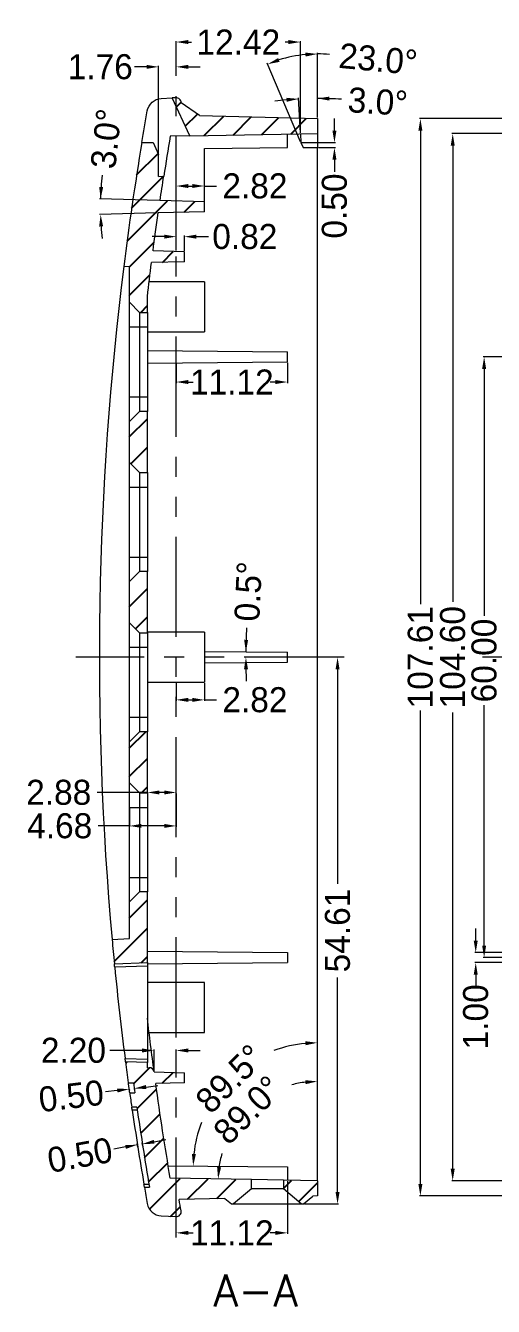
# Model space of a CAD drawing. Extents: x 149 to 398, y 243 to 376.
# Drawn here: x 149.3 to 196.1, y 245.1 to 373.1 of the extents above; entities that cross this region are included whole.
import ezdxf

# ---------------------------------------------------------------- set-up
doc = ezdxf.new("R2010")
doc.units = 0
doc.header["$MEASUREMENT"] = 0
doc.linetypes.add('PHANTOM', pattern=[2.5, 1.25, -0.25, 0.25, -0.25, 0.25, -0.25])
doc.layers.add('10', color=7, linetype='Continuous')
doc.layers.add('TOP', color=7, linetype='Continuous')
doc.styles.add('blockfont', font='simplex.shx', dxfattribs={"bigfont": 'bigfont'})
doc.dimstyles.new('2', dxfattribs={"dimtxt": 2.5, "dimasz": 1.2, "dimexe": 0.1, "dimexo": 0.1, "dimgap": 0.1, "dimtad": 0, "dimzin": 0, "dimdsep": 46, "dimtxsty": 'Standard', "dimcen": 0, "dimclrd": 4, "dimclre": 4, "dimclrt": 3, "dimadec": 1, "dimazin": 0, "dimtfac": 1, "dimtofl": 0, "dimtmove": 0, "dimatfit": 3, "dimfxl": 0, "dimtolj": 1, "dimtzin": 0, "dimlwd": 9, "dimlwe": 9, "dimarcsym": 0})

# ---------------------------------------------------------------- blocks, each defined once
blk = doc.blocks.new('HATCH1')
at = {"color": 200, "linetype": 'Continuous'}
for p, q in [((172.31, 364.95), (172.79, 365.42)), ((173.2, 363.01), (174.42, 364.23)), ((175.1, 362.07), (177.04, 364.02)), ((177.98, 362.12), (179.8, 363.95)), ((180.86, 362.17), (182.56, 363.87)), ((183.74, 362.22), (185.32, 363.8)), ((168.34, 358.15), (170.49, 360.29)), ((167.84, 354.82), (171.03, 358.01)), ((167.38, 351.54), (171.42, 355.57)), ((173.09, 354.42), (174.17, 355.5)), ((167.61, 348.94), (170.09, 351.42)), ((170.91, 349.41), (172, 350.5)), ((167.61, 346.11), (169.67, 348.17)), ((168.75, 344.42), (169.41, 345.09)), ((167.61, 331.98), (169.41, 333.78)), ((167.75, 329.29), (169.41, 330.95)), ((168.14, 315.54), (169.41, 316.82)), ((167.61, 315.02), (168.14, 315.54)), ((168.23, 312.81), (169.41, 313.99)), ((167.61, 300.88), (169.25, 302.52)), ((167.61, 298.06), (169.41, 299.85)), ((168.81, 296.42), (169.41, 297.03)), ((167.61, 283.92), (169.41, 285.72)), ((166.09, 279.57), (169.41, 282.89)), ((168.8, 279.45), (169.41, 280.06)), ((167.25, 269.42), (167.37, 269.54)), ((168.03, 267.37), (169.62, 268.97)), ((170.9, 267.41), (171.99, 268.5)), ((168.38, 264.9), (170.32, 266.84)), ((168.75, 262.44), (170.68, 264.37)), ((169.13, 260), (171.05, 261.92)), ((169.54, 257.57), (171.45, 259.48)), ((169.63, 254.84), (172.7, 257.91)), ((173.44, 255.82), (175.48, 257.86)), ((176.35, 255.9), (178.26, 257.81)), ((183.01, 256.9), (183.83, 257.71)), ((184.61, 255.66), (186.41, 257.47)), ((171.74, 254.12), (172.71, 255.09))]:
    blk.add_line(p, q, dxfattribs=at)
blk = doc.blocks.new('*D47')
at = {"color": 4, "linetype": 'Continuous', "lineweight": 9}
for p, q in [((200.53, 339.97), (195.03, 339.97)), ((195.13, 338.77), (195.13, 314.12)), ((195.13, 281.17), (195.13, 305.17)), ((200.53, 279.97), (195.03, 279.97))]:
    blk.add_line(p, q, dxfattribs=at)
for points in [[(194.93, 338.77), (195.33, 338.77), (195.13, 339.97)], [(194.93, 281.17), (195.33, 281.17), (195.13, 279.97)]]:
    blk.add_solid(points, dxfattribs=at)
at = {"layer": 'Defpoints', "color": 0, "linetype": 'Continuous', "lineweight": 9}
for p in [(200.63, 339.97), (195.13, 279.97), (200.63, 279.97)]:
    blk.add_point(p, dxfattribs=at)
at = {"color": 3, "linetype": 'Continuous', "lineweight": 9, "insert": (195.13, 309.64), "char_height": 2.5, "attachment_point": 5, "rotation": 90}
blk.add_mtext('\\A1;60.00', dxfattribs=at)
blk = doc.blocks.new('*D68')
at = {"color": 4, "linetype": 'Continuous', "lineweight": 9}
for p, q in [((194.29, 281.67), (194.29, 282.87)), ((200.53, 280.47), (194.19, 280.47)), ((200.53, 279.47), (194.19, 279.47)), ((194.29, 278.27), (194.29, 277.07))]:
    blk.add_line(p, q, dxfattribs=at)
for points in [[(194.09, 281.67), (194.49, 281.67), (194.29, 280.47)], [(194.09, 278.27), (194.49, 278.27), (194.29, 279.47)]]:
    blk.add_solid(points, dxfattribs=at)
at = {"layer": 'Defpoints', "color": 0, "linetype": 'Continuous', "lineweight": 9}
for p in [(200.63, 280.47), (194.29, 279.47), (200.63, 279.47)]:
    blk.add_point(p, dxfattribs=at)
at = {"color": 3, "linetype": 'Continuous', "lineweight": 9, "insert": (194.29, 274.05), "char_height": 2.5, "attachment_point": 5, "rotation": 90}
blk.add_mtext('\\A1;1.00', dxfattribs=at)
blk = doc.blocks.new('*D69')
at = {"color": 4, "linetype": 'Continuous', "lineweight": 9}
for p, q in [((200.47, 362.27), (191.89, 362.27)), ((191.99, 361.07), (191.99, 315.49)), ((191.99, 258.87), (191.99, 304.45)), ((200.47, 257.67), (191.89, 257.67))]:
    blk.add_line(p, q, dxfattribs=at)
for points in [[(191.79, 361.07), (192.19, 361.07), (191.99, 362.27)], [(191.79, 258.87), (192.19, 258.87), (191.99, 257.67)]]:
    blk.add_solid(points, dxfattribs=at)
at = {"layer": 'Defpoints', "color": 0, "linetype": 'Continuous', "lineweight": 9}
for p in [(191.99, 362.27), (200.57, 362.27), (200.57, 257.67)]:
    blk.add_point(p, dxfattribs=at)
at = {"color": 3, "linetype": 'Continuous', "lineweight": 9, "insert": (191.99, 309.97), "char_height": 2.5, "attachment_point": 5, "rotation": 90}
blk.add_mtext('\\A1;104.60', dxfattribs=at)
blk = doc.blocks.new('*D70')
at = {"color": 4, "linetype": 'Continuous', "lineweight": 9}
for p, q in [((198.97, 363.77), (188.66, 363.77)), ((188.76, 362.57), (188.76, 315.27)), ((188.76, 257.36), (188.76, 304.66)), ((198.97, 256.16), (188.66, 256.16))]:
    blk.add_line(p, q, dxfattribs=at)
for points in [[(188.56, 362.57), (188.96, 362.57), (188.76, 363.77)], [(188.56, 257.36), (188.96, 257.36), (188.76, 256.16)]]:
    blk.add_solid(points, dxfattribs=at)
at = {"layer": 'Defpoints', "color": 0, "linetype": 'Continuous', "lineweight": 9}
for p in [(188.76, 363.77), (199.07, 363.77), (199.07, 256.16)]:
    blk.add_point(p, dxfattribs=at)
at = {"color": 3, "linetype": 'Continuous', "lineweight": 9, "insert": (188.76, 309.97), "char_height": 2.5, "attachment_point": 5, "rotation": 90}
blk.add_mtext('\\A1;107.61', dxfattribs=at)
blk = doc.blocks.new('*D78')
at = {"color": 4, "linetype": 'Continuous', "lineweight": 9}
for p, q in [((164.35, 368.05), (164.35, 371.52)), ((165.55, 371.42), (165.88, 371.42)), ((175.57, 371.42), (175.24, 371.42)), ((176.77, 362.34), (176.77, 371.52))]:
    blk.add_line(p, q, dxfattribs=at)
for points in [[(165.55, 371.62), (165.55, 371.22), (164.35, 371.42)], [(175.57, 371.62), (175.57, 371.22), (176.77, 371.42)]]:
    blk.add_solid(points, dxfattribs=at)
at = {"layer": 'Defpoints', "color": 0, "linetype": 'Continuous', "lineweight": 9}
for p in [(176.77, 371.42), (164.35, 367.95), (176.77, 362.24)]:
    blk.add_point(p, dxfattribs=at)
at = {"color": 3, "linetype": 'Continuous', "lineweight": 9, "insert": (170.56, 371.42), "char_height": 2.5, "attachment_point": 5}
blk.add_mtext('\\A1;12.42', dxfattribs=at)
blk = doc.blocks.new('*D79')
at = {"color": 4, "linetype": 'Continuous', "lineweight": 9}
for p, q in [((161.39, 368.94), (160.19, 368.94)), ((162.59, 360.28), (162.59, 369.04)), ((164.35, 368.05), (164.35, 369.04)), ((165.55, 368.94), (166.75, 368.94))]:
    blk.add_line(p, q, dxfattribs=at)
for points in [[(161.39, 369.14), (161.39, 368.74), (162.59, 368.94)], [(165.55, 369.14), (165.55, 368.74), (164.35, 368.94)]]:
    blk.add_solid(points, dxfattribs=at)
at = {"layer": 'Defpoints', "color": 0, "linetype": 'Continuous', "lineweight": 9}
for p in [(162.59, 368.94), (164.35, 367.95), (162.59, 360.18)]:
    blk.add_point(p, dxfattribs=at)
at = {"color": 3, "linetype": 'Continuous', "lineweight": 9, "insert": (156.76, 368.94), "char_height": 2.5, "attachment_point": 5}
blk.add_mtext('\\A1;1.76', dxfattribs=at)
blk = doc.blocks.new('*D80')
at = {"color": 4, "linetype": 'Continuous', "lineweight": 9}
for p, q in [((164.35, 355.64), (164.35, 357.14)), ((165.55, 357.04), (165.97, 357.04)), ((167.17, 355.64), (167.17, 357.14)), ((167.17, 357.04), (168.37, 357.04))]:
    blk.add_line(p, q, dxfattribs=at)
for points in [[(165.55, 357.24), (165.55, 356.84), (164.35, 357.04)], [(165.97, 357.24), (165.97, 356.84), (167.17, 357.04)]]:
    blk.add_solid(points, dxfattribs=at)
at = {"layer": 'Defpoints', "color": 0, "linetype": 'Continuous', "lineweight": 9}
for p in [(167.17, 357.04), (164.35, 355.54), (167.17, 355.54)]:
    blk.add_point(p, dxfattribs=at)
at = {"color": 3, "linetype": 'Continuous', "lineweight": 9, "insert": (172.22, 357.04), "char_height": 2.5, "attachment_point": 5}
blk.add_mtext('\\A1;2.82', dxfattribs=at)
blk = doc.blocks.new('*D81')
at = {"color": 4, "linetype": 'Continuous', "lineweight": 9}
for p, q in [((163.15, 351.98), (161.95, 351.98)), ((164.35, 350.59), (164.35, 352.08)), ((165.17, 350.57), (165.17, 352.08)), ((166.37, 351.98), (167.57, 351.98))]:
    blk.add_line(p, q, dxfattribs=at)
for points in [[(163.15, 352.18), (163.15, 351.78), (164.35, 351.98)], [(166.37, 352.18), (166.37, 351.78), (165.17, 351.98)]]:
    blk.add_solid(points, dxfattribs=at)
at = {"layer": 'Defpoints', "color": 0, "linetype": 'Continuous', "lineweight": 9}
for p in [(165.17, 351.98), (164.35, 350.49), (165.17, 350.47)]:
    blk.add_point(p, dxfattribs=at)
at = {"color": 3, "linetype": 'Continuous', "lineweight": 9, "insert": (171.21, 351.98), "char_height": 2.5, "attachment_point": 5}
blk.add_mtext('\\A1;0.82', dxfattribs=at)
blk = doc.blocks.new('*D82')
at = {"color": 4, "linetype": 'Continuous', "lineweight": 9}
for start, end in [(177.262, 179.5), (177.2621, 178.381), (181.119, 182.2379)]:
    blk.add_arc((232.76, 309.97), 61.45, start, end, dxfattribs=at)
for points in [[(171.54, 311.7), (171.14, 311.71), (171.32, 310.51)], [(171.13, 308.77), (171.53, 308.77), (171.32, 309.97)]]:
    blk.add_solid(points, dxfattribs=at)
at = {"layer": 'Defpoints', "color": 0, "linetype": 'Continuous', "lineweight": 9}
for p in [(154.32, 309.97), (167.17, 310.54), (171.32, 310.15), (175.47, 310.47), (181.14, 309.97)]:
    blk.add_point(p, dxfattribs=at)
at = {"color": 3, "linetype": 'Continuous', "lineweight": 9, "insert": (171.56, 316.54), "char_height": 2.5, "attachment_point": 5, "rotation": 87.262}
blk.add_mtext('\\A1;0.5°', dxfattribs=at)
blk = doc.blocks.new('*D84')
at = {"color": 4, "linetype": 'Continuous', "lineweight": 9}
for p, q in [((164.35, 307.37), (164.35, 305.61)), ((167.17, 307.37), (167.17, 305.61)), ((165.55, 305.71), (165.97, 305.71)), ((167.17, 305.71), (168.37, 305.71))]:
    blk.add_line(p, q, dxfattribs=at)
for points in [[(165.55, 305.91), (165.55, 305.51), (164.35, 305.71)], [(165.97, 305.91), (165.97, 305.51), (167.17, 305.71)]]:
    blk.add_solid(points, dxfattribs=at)
at = {"layer": 'Defpoints', "color": 0, "linetype": 'Continuous', "lineweight": 9}
for p in [(164.35, 307.47), (167.17, 307.47), (167.17, 305.71)]:
    blk.add_point(p, dxfattribs=at)
at = {"color": 3, "linetype": 'Continuous', "lineweight": 9, "insert": (172.22, 305.71), "char_height": 2.5, "attachment_point": 5}
blk.add_mtext('\\A1;2.82', dxfattribs=at)
blk = doc.blocks.new('*D85')
at = {"color": 4, "linetype": 'Continuous', "lineweight": 9}
for p, q in [((161.47, 296.46), (156.46, 296.46)), ((161.47, 296.52), (161.47, 296.56)), ((163.15, 296.46), (162.67, 296.46)), ((164.35, 296.52), (164.35, 296.56))]:
    blk.add_line(p, q, dxfattribs=at)
for points in [[(162.67, 296.66), (162.67, 296.26), (161.47, 296.46)], [(163.15, 296.66), (163.15, 296.26), (164.35, 296.46)]]:
    blk.add_solid(points, dxfattribs=at)
at = {"layer": 'Defpoints', "color": 0, "linetype": 'Continuous', "lineweight": 9}
for p in [(161.47, 296.46), (161.47, 296.42), (164.35, 296.42)]:
    blk.add_point(p, dxfattribs=at)
at = {"color": 3, "linetype": 'Continuous', "lineweight": 9, "insert": (152.61, 296.46), "char_height": 2.5, "attachment_point": 5}
blk.add_mtext('\\A1;2.88', dxfattribs=at)
blk = doc.blocks.new('*D86')
at = {"color": 4, "linetype": 'Continuous', "lineweight": 9}
for p, q in [((164.35, 296.36), (164.35, 293.02)), ((159.67, 294.87), (159.67, 293.02)), ((159.67, 293.12), (156.56, 293.12)), ((163.15, 293.12), (160.87, 293.12))]:
    blk.add_line(p, q, dxfattribs=at)
for points in [[(160.87, 293.32), (160.87, 292.92), (159.67, 293.12)], [(163.15, 293.32), (163.15, 292.92), (164.35, 293.12)]]:
    blk.add_solid(points, dxfattribs=at)
at = {"layer": 'Defpoints', "color": 0, "linetype": 'Continuous', "lineweight": 9}
for p in [(164.35, 296.46), (159.67, 294.97), (159.67, 293.12)]:
    blk.add_point(p, dxfattribs=at)
at = {"color": 3, "linetype": 'Continuous', "lineweight": 9, "insert": (152.71, 293.12), "char_height": 2.5, "attachment_point": 5}
blk.add_mtext('\\A1;4.68', dxfattribs=at)
blk = doc.blocks.new('*D88')
at = {"color": 4, "linetype": 'Continuous', "lineweight": 9}
for p, q in [((158.46, 266.69), (157.27, 266.55)), ((159.66, 266.81), (159.67, 266.74)), ((160.15, 266.87), (160.16, 266.8)), ((161.34, 267.04), (162.53, 267.18))]:
    blk.add_line(p, q, dxfattribs=at)
for points in [[(158.44, 266.89), (158.49, 266.49), (159.65, 266.83)], [(161.32, 267.24), (161.37, 266.84), (160.15, 266.89)]]:
    blk.add_solid(points, dxfattribs=at)
at = {"layer": 'Defpoints', "color": 0, "linetype": 'Continuous', "lineweight": 9}
for p in [(159.64, 266.91), (159.65, 266.83), (160.14, 266.97)]:
    blk.add_point(p, dxfattribs=at)
at = {"color": 3, "linetype": 'Continuous', "lineweight": 9, "insert": (153.86, 266.13), "char_height": 2.5, "attachment_point": 5, "rotation": 6.9051}
blk.add_mtext('\\A1;0.50', dxfattribs=at)
blk = doc.blocks.new('*D89')
at = {"color": 4, "linetype": 'Continuous', "lineweight": 9}
for p, q in [((159.29, 261.05), (158.11, 260.84)), ((160.51, 261.04), (160.46, 261.36)), ((161.01, 261.13), (160.95, 261.45)), ((162.15, 261.57), (163.33, 261.78))]:
    blk.add_line(p, q, dxfattribs=at)
for points in [[(159.26, 261.25), (159.33, 260.86), (160.47, 261.27)], [(162.11, 261.76), (162.18, 261.37), (160.97, 261.35)]]:
    blk.add_solid(points, dxfattribs=at)
at = {"layer": 'Defpoints', "color": 0, "linetype": 'Continuous', "lineweight": 9}
for p in [(160.47, 261.27), (161.02, 261.03), (160.53, 260.94)]:
    blk.add_point(p, dxfattribs=at)
at = {"color": 3, "linetype": 'Continuous', "lineweight": 9, "insert": (154.73, 260.23), "char_height": 2.5, "attachment_point": 5, "rotation": 10.1784}
blk.add_mtext('\\A1;0.50', dxfattribs=at)
blk = doc.blocks.new('*D90')
at = {"color": 4, "linetype": 'Continuous', "lineweight": 9}
for start, end in [(96.9299, 104.9792), (164.0208, 172.0701)]:
    blk.add_arc((178.47, 257.67), 9.93, start, end, dxfattribs=at)
for points in [[(177.26, 267.72), (177.28, 267.32), (178.47, 267.6)], [(168.84, 259.02), (168.44, 259.05), (168.54, 257.84)]]:
    blk.add_solid(points, dxfattribs=at)
at = {"layer": 'Defpoints', "color": 0, "linetype": 'Continuous', "lineweight": 9}
for p in [(178.47, 360.87), (173.56, 266.29), (163.76, 257.93), (171.87, 257.78), (178.47, 257.67)]:
    blk.add_point(p, dxfattribs=at)
at = {"color": 3, "linetype": 'Continuous', "lineweight": 9, "insert": (171.51, 264.75), "char_height": 2.5, "attachment_point": 5, "rotation": 44.5}
blk.add_mtext('\\A1;89.0°', dxfattribs=at)
blk = doc.blocks.new('*D91')
at = {"color": 4, "linetype": 'Continuous', "lineweight": 9}
for p, q in [((181.04, 309.97), (180.38, 309.97)), ((180.48, 308.77), (180.48, 287.35)), ((180.48, 256.56), (180.48, 277.98)), ((177.17, 255.36), (180.58, 255.36))]:
    blk.add_line(p, q, dxfattribs=at)
for points in [[(180.28, 308.77), (180.68, 308.77), (180.48, 309.97)], [(180.28, 256.56), (180.68, 256.56), (180.48, 255.36)]]:
    blk.add_solid(points, dxfattribs=at)
at = {"layer": 'Defpoints', "color": 0, "linetype": 'Continuous', "lineweight": 9}
for p in [(181.14, 309.97), (177.07, 255.36), (180.48, 255.36)]:
    blk.add_point(p, dxfattribs=at)
at = {"color": 3, "linetype": 'Continuous', "lineweight": 9, "insert": (180.48, 282.67), "char_height": 2.5, "attachment_point": 5, "rotation": 90}
blk.add_mtext('\\A1;54.61', dxfattribs=at)
blk = doc.blocks.new('*D92')
at = {"color": 4, "linetype": 'Continuous', "lineweight": 9}
for p, q in [((175.47, 257.62), (175.47, 252.37)), ((164.35, 252.1), (164.35, 252.57)), ((165.55, 252.47), (166.06, 252.47)), ((174.27, 252.47), (173.76, 252.47))]:
    blk.add_line(p, q, dxfattribs=at)
for points in [[(165.55, 252.67), (165.55, 252.27), (164.35, 252.47)], [(174.27, 252.67), (174.27, 252.27), (175.47, 252.47)]]:
    blk.add_solid(points, dxfattribs=at)
at = {"layer": 'Defpoints', "color": 0, "linetype": 'Continuous', "lineweight": 9}
for p in [(175.47, 257.72), (175.47, 252.47), (164.35, 252)]:
    blk.add_point(p, dxfattribs=at)
at = {"color": 3, "linetype": 'Continuous', "lineweight": 9, "insert": (169.91, 252.47), "char_height": 2.5, "attachment_point": 5}
blk.add_mtext('\\A1;11.12', dxfattribs=at)
blk = doc.blocks.new('*D93')
at = {"color": 4, "linetype": 'Continuous', "lineweight": 9}
for p, q in [((176.76, 362.34), (176.58, 365.84)), ((178.47, 363.87), (178.47, 365.89))]:
    blk.add_line(p, q, dxfattribs=at)
for start, end in [(94.9108, 96.8217), (86.1778, 90), (86.1783, 88.0892)]:
    blk.add_arc((178.47, 329.8), 35.98, start, end, dxfattribs=at)
for points in [[(179.67, 365.57), (179.67, 365.97), (178.47, 365.79)], [(175.37, 365.85), (175.4, 365.45), (176.59, 365.74)]]:
    blk.add_solid(points, dxfattribs=at)
at = {"layer": 'Defpoints', "color": 0, "linetype": 'Continuous', "lineweight": 9}
for p in [(177.21, 365.76), (178.47, 363.77), (176.77, 362.24), (178.47, 362.27), (176.81, 361.37)]:
    blk.add_point(p, dxfattribs=at)
at = {"color": 3, "linetype": 'Continuous', "lineweight": 9, "insert": (184.5, 365.46), "char_height": 2.5, "attachment_point": 5, "rotation": 356.1778}
blk.add_mtext('\\A1;3.0°', dxfattribs=at)
blk = doc.blocks.new('*D94')
at = {"color": 4, "linetype": 'Continuous', "lineweight": 9}
for p, q in [((180.17, 362.57), (180.17, 363.77)), ((176.91, 361.37), (180.27, 361.37)), ((178.57, 360.87), (180.27, 360.87)), ((180.17, 359.67), (180.17, 358.47))]:
    blk.add_line(p, q, dxfattribs=at)
for points in [[(179.97, 362.57), (180.37, 362.57), (180.17, 361.37)], [(179.97, 359.67), (180.37, 359.67), (180.17, 360.87)]]:
    blk.add_solid(points, dxfattribs=at)
at = {"layer": 'Defpoints', "color": 0, "linetype": 'Continuous', "lineweight": 9}
for p in [(176.81, 361.37), (178.47, 360.87), (180.17, 360.87)]:
    blk.add_point(p, dxfattribs=at)
at = {"color": 3, "linetype": 'Continuous', "lineweight": 9, "insert": (180.17, 355.04), "char_height": 2.5, "attachment_point": 5, "rotation": 90}
blk.add_mtext('\\A1;0.50', dxfattribs=at)
blk = doc.blocks.new('*D95')
at = {"color": 4, "linetype": 'Continuous', "lineweight": 9}
for p, q in [((178.47, 363.87), (178.47, 370.33)), ((176.78, 361.46), (173.45, 369.31))]:
    blk.add_line(p, q, dxfattribs=at)
for start, end in [(95.3923, 107.6077), (84.6077, 90)]:
    blk.add_arc((178.47, 357.47), 12.76, start, end, dxfattribs=at)
for points in [[(174.68, 369.44), (174.54, 369.82), (173.49, 369.21)], [(177.26, 370.37), (177.28, 369.97), (178.47, 370.23)]]:
    blk.add_solid(points, dxfattribs=at)
at = {"layer": 'Defpoints', "color": 0, "linetype": 'Continuous', "lineweight": 9}
for p in [(175.1, 369.77), (178.47, 363.77), (178.47, 362.27), (176.81, 361.37), (177.03, 360.87)]:
    blk.add_point(p, dxfattribs=at)
at = {"color": 3, "linetype": 'Continuous', "lineweight": 9, "insert": (184.54, 369.71), "char_height": 2.5, "attachment_point": 5, "rotation": 354.6077}
blk.add_mtext('\\A1;23.0°', dxfattribs=at)
blk = doc.blocks.new('*D96')
at = {"color": 4, "linetype": 'Continuous', "lineweight": 9}
for start, end in [(95.5372, 110.5092), (158.9908, 173.9628)]:
    blk.add_arc((178.47, 259.04), 12.42, start, end, dxfattribs=at)
for points in [[(177.26, 271.61), (177.28, 271.21), (178.47, 271.46)], [(166.32, 260.34), (165.92, 260.36), (166.05, 259.15)]]:
    blk.add_solid(points, dxfattribs=at)
at = {"layer": 'Defpoints', "color": 0, "linetype": 'Continuous', "lineweight": 9}
for p in [(178.47, 360.87), (172.29, 269.82), (163.55, 259.17), (175.47, 259.07), (178.47, 257.67)]:
    blk.add_point(p, dxfattribs=at)
at = {"color": 3, "linetype": 'Continuous', "lineweight": 9, "insert": (169.72, 267.86), "char_height": 2.5, "attachment_point": 5, "rotation": 44.75}
blk.add_mtext('\\A1;89.5°', dxfattribs=at)
blk = doc.blocks.new('*D97')
at = {"color": 4, "linetype": 'Continuous', "lineweight": 9}
for p, q in [((162.64, 355.59), (156.7, 355.75)), ((162.46, 354.35), (156.7, 354.2))]:
    blk.add_line(p, q, dxfattribs=at)
for start, end in [(173.8336, 178.5), (173.8346, 176.1673), (183.8327, 186.1654)]:
    blk.add_arc((186.26, 354.97), 29.48, start, end, dxfattribs=at)
for points in [[(157.05, 356.93), (156.65, 356.95), (156.8, 355.74)], [(156.65, 352.99), (157.05, 353.01), (156.8, 354.2)]]:
    blk.add_solid(points, dxfattribs=at)
at = {"layer": 'Defpoints', "color": 0, "linetype": 'Continuous', "lineweight": 9}
for p in [(156.79, 354.71), (162.74, 355.59), (167.17, 355.47), (167.17, 354.47), (162.56, 354.35)]:
    blk.add_point(p, dxfattribs=at)
at = {"color": 3, "linetype": 'Continuous', "lineweight": 9, "insert": (157.35, 361.76), "char_height": 2.5, "attachment_point": 5, "rotation": 83.8336}
blk.add_mtext('\\A1;3.0°', dxfattribs=at)
blk = doc.blocks.new('*D98')
at = {"color": 4, "linetype": 'Continuous', "lineweight": 9}
for p, q in [((164.35, 339.27), (164.35, 337.36)), ((175.47, 339.37), (175.47, 337.36)), ((165.55, 337.46), (166.06, 337.46)), ((174.27, 337.46), (173.76, 337.46))]:
    blk.add_line(p, q, dxfattribs=at)
for points in [[(165.55, 337.66), (165.55, 337.26), (164.35, 337.46)], [(174.27, 337.66), (174.27, 337.26), (175.47, 337.46)]]:
    blk.add_solid(points, dxfattribs=at)
at = {"layer": 'Defpoints', "color": 0, "linetype": 'Continuous', "lineweight": 9}
for p in [(164.35, 339.37), (175.47, 339.47), (164.35, 337.46)]:
    blk.add_point(p, dxfattribs=at)
at = {"color": 3, "linetype": 'Continuous', "lineweight": 9, "insert": (169.91, 337.46), "char_height": 2.5, "attachment_point": 5}
blk.add_mtext('\\A1;11.12', dxfattribs=at)
blk = doc.blocks.new('*D99')
at = {"color": 4, "linetype": 'Continuous', "lineweight": 9}
for p, q in [((160.95, 270.69), (157.72, 270.69)), ((162.15, 268.57), (162.15, 270.79)), ((164.35, 268.59), (164.35, 270.79)), ((165.55, 270.69), (166.75, 270.69))]:
    blk.add_line(p, q, dxfattribs=at)
for points in [[(160.95, 270.89), (160.95, 270.49), (162.15, 270.69)], [(165.55, 270.89), (165.55, 270.49), (164.35, 270.69)]]:
    blk.add_solid(points, dxfattribs=at)
at = {"layer": 'Defpoints', "color": 0, "linetype": 'Continuous', "lineweight": 9}
for p in [(164.35, 270.69), (162.15, 268.47), (164.35, 268.49)]:
    blk.add_point(p, dxfattribs=at)
at = {"color": 3, "linetype": 'Continuous', "lineweight": 9, "insert": (154.08, 270.69), "char_height": 2.5, "attachment_point": 5}
blk.add_mtext('\\A1;2.20', dxfattribs=at)

msp = doc.modelspace()

# ---------------------------------------------------------------- linework, layer by layer
at = {"layer": '10', "color": 1, "linetype": 'PHANTOM', "lineweight": 9, "ltscale": 8}
for p, q in [((164.35, 252), (164.35, 367.945)), ((181.144, 309.971), (154.317, 309.971)), ((282.974, 309.971), (194.974, 309.971))]:
    msp.add_line(p, q, dxfattribs=at)
at = {"layer": '10', "color": 7, "linetype": 'Continuous', "lineweight": 9}
for p, q in [((162.86, 365.779), (163.964, 365.837)), ((164.324, 365.856), (163.964, 365.837)), ((165.699, 362.047), (163.964, 365.837)), ((166.69, 364.082), (164.851, 365.355)), ((166.69, 364.082), (178.469, 363.773)), ((178.469, 363.773), (178.469, 362.27)), ((165.699, 362.047), (178.469, 362.27)), ((175.469, 360.873), (175.469, 362.218)), ((176.769, 362.24), (176.815, 361.371)), ((178.469, 362.27), (178.469, 360.872)), ((160.918, 361.378), (162.046, 361.378)), ((162.046, 361.378), (162.594, 360.183)), ((165.699, 362.047), (163.763, 362.013)), ((167.169, 360.8), (175.469, 360.873)), ((167.169, 355.471), (167.169, 360.8)), ((176.815, 361.371), (177.026, 360.872)), ((177.026, 360.872), (178.469, 360.872)), ((178.469, 257.669), (178.469, 360.871)), ((162.594, 358.005), (162.594, 360.183)), ((162.594, 358.005), (163.11, 358.014)), ((167.169, 354.471), (162.558, 354.35)), ((167.169, 355.471), (162.739, 355.587)), ((167.169, 354.471), (167.169, 355.471)), ((165.169, 350.471), (162.033, 350.553)), ((165.169, 349.471), (161.882, 349.385)), ((165.169, 349.471), (165.169, 350.471)), ((159.669, 348.971), (159.111, 349)), ((159.669, 345.421), (159.669, 348.971)), ((167.169, 347.471), (161.643, 347.471)), ((167.169, 347.471), (167.169, 344.971)), ((161.469, 344.421), (161.469, 346.015)), ((159.669, 345.421), (160.669, 344.421)), ((159.669, 342.971), (159.669, 345.421)), ((160.669, 344.421), (161.469, 344.421)), ((160.669, 344.421), (160.669, 342.971)), ((161.469, 344.421), (161.469, 342.971)), ((167.169, 344.971), (167.169, 342.471)), ((159.669, 342.971), (160.669, 342.971)), ((159.669, 335.971), (159.669, 342.971)), ((160.669, 342.971), (161.469, 342.971)), ((160.669, 342.971), (160.669, 335.971)), ((161.469, 342.971), (161.469, 335.971)), ((161.469, 342.471), (167.169, 342.471)), ((161.469, 340.593), (175.469, 340.471)), ((175.469, 339.471), (175.469, 340.471)), ((161.469, 339.349), (175.469, 339.471)), ((159.669, 335.971), (160.669, 335.971)), ((159.669, 333.521), (159.669, 335.971)), ((160.669, 335.971), (160.669, 334.521)), ((160.669, 335.971), (161.469, 335.971)), ((161.469, 335.971), (161.469, 334.521)), ((160.669, 334.521), (159.669, 333.521)), ((161.469, 334.521), (160.669, 334.521)), ((161.469, 328.421), (161.469, 334.521)), ((159.669, 329.421), (159.669, 333.521)), ((159.669, 329.421), (160.669, 328.421)), ((159.669, 326.971), (159.669, 329.421)), ((160.669, 328.421), (161.469, 328.421)), ((160.669, 328.421), (160.669, 326.971)), ((161.469, 328.421), (161.469, 326.971)), ((159.669, 326.971), (160.669, 326.971)), ((159.669, 319.971), (159.669, 326.971)), ((160.669, 326.971), (161.469, 326.971)), ((160.669, 326.971), (160.669, 319.971)), ((161.469, 326.971), (161.469, 319.971)), ((159.669, 319.971), (160.669, 319.971)), ((159.669, 317.521), (159.669, 319.971)), ((160.669, 319.971), (160.669, 318.521)), ((160.669, 319.971), (161.469, 319.971)), ((161.469, 319.971), (161.469, 318.521)), ((160.669, 318.521), (159.669, 317.521)), ((159.669, 315.542), (159.669, 317.521)), ((161.469, 318.521), (160.669, 318.521)), ((161.469, 315.542), (161.469, 318.521)), ((159.669, 313.421), (159.669, 315.542)), ((161.469, 312.421), (161.469, 315.542)), ((159.669, 313.421), (160.669, 312.421)), ((159.669, 310.971), (159.669, 313.421)), ((160.669, 312.421), (161.469, 312.421)), ((160.669, 312.421), (160.669, 310.971)), ((167.169, 312.471), (161.469, 312.471)), ((161.469, 312.421), (161.469, 310.971)), ((167.169, 312.471), (167.169, 309.971)), ((159.669, 310.971), (160.669, 310.971)), ((159.669, 303.971), (159.669, 310.971)), ((160.669, 310.971), (161.469, 310.971)), ((160.669, 310.971), (160.669, 303.971)), ((161.469, 310.971), (161.469, 303.971)), ((167.169, 310.543), (175.469, 310.471)), ((167.169, 309.971), (167.169, 307.471)), ((175.469, 309.471), (175.469, 310.471)), ((167.169, 309.399), (175.469, 309.471)), ((161.469, 307.471), (167.169, 307.471)), ((159.669, 303.971), (160.669, 303.971)), ((159.669, 301.521), (159.669, 303.971)), ((160.669, 303.971), (160.669, 302.521)), ((160.669, 303.971), (161.469, 303.971)), ((161.469, 303.971), (161.469, 302.521)), ((160.669, 302.521), (159.669, 301.521)), ((161.469, 302.521), (160.669, 302.521)), ((161.469, 296.421), (161.469, 302.521)), ((159.669, 297.421), (159.669, 301.521)), ((159.669, 297.421), (160.669, 296.421)), ((159.669, 294.971), (159.669, 297.421)), ((160.669, 296.421), (161.469, 296.421)), ((160.669, 296.421), (160.669, 294.971)), ((161.469, 296.421), (161.469, 294.971)), ((159.669, 294.971), (160.669, 294.971)), ((159.669, 287.971), (159.669, 294.971)), ((160.669, 294.971), (161.469, 294.971)), ((160.669, 294.971), (160.669, 287.971)), ((161.469, 294.971), (161.469, 287.971)), ((159.669, 287.971), (160.669, 287.971)), ((159.669, 285.521), (159.669, 287.971)), ((160.669, 287.971), (160.669, 286.521)), ((160.669, 287.971), (161.469, 287.971)), ((161.469, 287.971), (161.469, 286.521)), ((160.669, 286.521), (159.669, 285.521)), ((159.669, 281.866), (159.669, 285.521)), ((161.469, 286.521), (160.669, 286.521)), ((161.469, 279.471), (161.469, 286.521)), ((157.941, 281.775), (159.669, 281.866)), ((161.469, 280.593), (175.469, 280.471)), ((175.469, 280.471), (175.469, 279.471)), ((158.169, 279.356), (161.469, 279.471)), ((161.469, 279.121), (158.204, 279.007)), ((161.469, 279.471), (161.469, 279.121)), ((161.469, 279.349), (175.469, 279.471)), ((161.469, 279.121), (161.469, 269.821)), ((167.169, 277.471), (161.469, 277.471)), ((167.169, 274.971), (167.169, 277.471)), ((167.169, 272.471), (167.169, 274.971)), ((161.643, 272.471), (167.169, 272.471)), ((159.244, 269.898), (161.469, 269.821)), ((161.469, 269.471), (159.29, 269.547)), ((161.469, 269.821), (161.469, 269.471)), ((161.469, 268.971), (161.469, 269.471)), ((161.469, 268.971), (161.651, 268.971)), ((159.567, 267.471), (160.072, 267.471)), ((162.145, 268.55), (165.169, 268.471)), ((165.169, 267.471), (162.303, 267.396)), ((165.169, 267.471), (165.169, 268.471)), ((159.706, 266.471), (160.211, 266.471)), ((160.416, 265.031), (159.911, 265.031)), ((160.46, 264.731), (159.955, 264.731)), ((163.554, 259.173), (175.469, 259.069)), ((175.469, 259.069), (175.469, 257.721)), ((161.126, 257.331), (161.633, 257.331)), ((171.869, 257.784), (163.764, 257.925)), ((171.869, 256.86), (171.869, 257.784)), ((175.069, 257.728), (171.869, 257.784)), ((175.069, 257.728), (175.069, 256.86)), ((178.469, 257.669), (175.069, 257.728)), ((178.469, 257.669), (178.469, 256.16)), ((161.177, 257.031), (161.685, 257.031)), ((169.205, 255.917), (164.641, 255.798)), ((169.205, 255.917), (169.869, 255.36)), ((171.869, 256.86), (170.081, 255.36)), ((175.069, 256.86), (171.869, 256.86)), ((176.857, 255.36), (175.069, 256.86)), ((177.069, 255.36), (178.008, 256.148)), ((178.469, 256.16), (178.008, 256.148)), ((169.869, 255.36), (170.081, 255.36)), ((170.081, 255.36), (176.857, 255.36)), ((176.857, 255.36), (177.069, 255.36)), ((162.86, 254.166), (164.324, 254.089))]:
    msp.add_line(p, q, dxfattribs=at)
at = {"layer": '10', "color": 7, "linetype": 'Continuous', "lineweight": 9, "extrusion": (0, 0, -1)}
for centre, radius, start, end in [((-162.939, 364.281), 1.5, 10.03821, 87), ((-469.752, 309.971), 313.083, 9.45052, 10.03821), ((-469.752, 309.971), 310.383, 352.33097, 353.33127)]:
    msp.add_arc(centre, radius, start, end, dxfattribs=at)
at = {"layer": '10', "color": 7, "linetype": 'Continuous', "lineweight": 9}
for centre, radius, start, end in [((164.351, 365.357), 0.5, 359.82769, 93), ((469.752, 309.971), 313.083, 170.54948, 172.83883), ((469.752, 309.971), 310.383, 170.34752, 171.0956), ((469.752, 309.971), 313.083, 172.83883, 185.16694), ((469.752, 309.971), 313.083, 185.16694, 185.6117), ((469.752, 309.971), 313.083, 187.41848, 187.80179), ((161.651, 268.471), 0.5, 9.11222, 90), ((469.752, 309.971), 312.583, 187.81435, 187.99941), ((469.752, 309.971), 313.083, 187.98655, 188.25266), ((469.752, 309.971), 312.583, 188.26596, 189.75069), ((469.752, 309.971), 313.083, 188.30814, 189.67927), ((469.752, 309.971), 313.083, 189.73497, 190.03764), ((162.938, 255.663), 1.5, 190.03764, 267), ((164.35, 254.588), 0.5, 267, 10.27853)]:
    msp.add_arc(centre, radius, start, end, dxfattribs=at)
at = {"layer": '10', "color": 7, "linetype": 'Continuous', "lineweight": 9, "extrusion": (1.22461e-16, 0, -1)}
for radius, start, end in [(310.383, 8.45118, 8.9044), (310.383, 7.51284, 8.22044), (310.383, 6.66873, 7.29538), (310.383, 350.34695, 352.11592), (309.883, 349.72147, 349.93189)]:
    msp.add_arc((-469.752, 309.971), radius, start, end, dxfattribs=at)
at = {"layer": '10', "color": 7, "linetype": 'Continuous', "lineweight": 9}
msp.add_ellipse((469.752, 309.971), major_axis=(-313.083, 0), ratio=1, start_param=0.0990615, end_param=0.1283452, dxfattribs=at)
for points, knots in [([(158.204, 279.007), (158.199, 279.053), (158.195, 279.098), (158.189, 279.162), (158.187, 279.182), (158.183, 279.219), (158.181, 279.237), (158.176, 279.286), (158.174, 279.312), (158.17, 279.346), (158.169, 279.356)], [0, 0, 0, 0, 0.2501684, 0.2501684, 0.3752525, 0.3752525, 0.5003367, 0.5003367, 0.7505051, 1, 1, 1, 1]), ([(159.29, 269.547), (159.289, 269.552), (159.288, 269.556), (159.288, 269.561), (159.287, 269.565), (159.285, 269.583), (159.284, 269.594), (159.28, 269.619), (159.278, 269.634), (159.272, 269.683), (159.267, 269.722), (159.256, 269.807), (159.25, 269.852), (159.244, 269.898)], [0, 0, 0, 0, 0.125, 0.125, 0.25, 0.25, 0.375, 0.375, 0.5, 0.5, 0.75, 0.75, 1, 1, 1, 1]), ([(159.706, 266.471), (159.703, 266.487), (159.702, 266.497), (159.698, 266.522), (159.696, 266.537), (159.691, 266.574), (159.688, 266.595), (159.679, 266.664), (159.671, 266.72), (159.654, 266.84), (159.645, 266.906), (159.631, 267.003), (159.627, 267.036), (159.618, 267.1), (159.614, 267.131), (159.605, 267.191), (159.601, 267.221), (159.594, 267.275), (159.59, 267.3), (159.584, 267.347), (159.581, 267.368), (159.576, 267.404), (159.574, 267.42), (159.571, 267.445), (159.569, 267.455), (159.568, 267.467), (159.567, 267.471)], [0, 0, 0, 0, 0.1250045, 0.1250045, 0.1875068, 0.1875068, 0.250009, 0.250009, 0.3750136, 0.3750136, 0.5000181, 0.5000181, 0.5625204, 0.5625204, 0.6250226, 0.6250226, 0.6875249, 0.6875249, 0.7500271, 0.7500271, 0.8125294, 0.8125294, 0.8750317, 0.8750317, 0.9375339, 1, 1, 1, 1]), ([(159.955, 264.731), (159.949, 264.771), (159.943, 264.809), (159.933, 264.882), (159.928, 264.915), (159.92, 264.971), (159.917, 264.993), (159.912, 265.023), (159.91, 265.036), (159.911, 265.031)], [0, 0, 0, 0, 0.25, 0.25, 0.5, 0.5, 0.75, 0.75, 1, 1, 1, 1]), ([(161.177, 257.031), (161.177, 257.035), (161.176, 257.04), (161.171, 257.07), (161.167, 257.092), (161.157, 257.148), (161.152, 257.181), (161.139, 257.253), (161.133, 257.292), (161.126, 257.331)], [0, 0, 0, 0, 0.25, 0.25, 0.5, 0.5, 0.75, 0.75, 1, 1, 1, 1])]:
    msp.add_open_spline(points, degree=3, knots=knots, dxfattribs=at)

# ---------------------------------------------------------------- block references
at = {"layer": '10', "color": 200, "linetype": 'Continuous', "lineweight": 9}
msp.add_blockref('HATCH1', (-7.943, 0), dxfattribs=at)

# ---------------------------------------------------------------- texts
at = {"layer": 'TOP', "color": 1, "linetype": 'Continuous', "lineweight": 9, "insert": (171.216, 245.126), "char_height": 3.175, "attachment_point": 8, "line_spacing_factor": 0.903614, "style": 'blockfont'}
msp.add_mtext('\\W01.000; \\H3.17;A-A\\H3.17;', dxfattribs=at)

# ---------------------------------------------------------------- dimensions: what is measured, and where the dimension line sits
at = {"linetype": 'Continuous', "lineweight": 9}
for base, p1, p2, picture, middle in [((176.769, 371.421), (164.35, 367.945), (176.769, 362.24), '*D78', (170.559, 371.421)), ((161.469, 296.455), (164.35, 296.421), (161.469, 296.421), '*D85', (152.612, 296.455)), ((159.669, 293.12), (164.35, 296.455), (159.669, 294.971), '*D86', (152.714, 293.12)), ((164.35, 270.6934), (162.1452, 268.4709), (164.35, 268.4924), '*D99', (154.0777, 270.6934))]:
    dim = msp.add_linear_dim(base=base, p1=p1, p2=p2, dimstyle='2', dxfattribs=at)
    dim.commit()
    dim.dimension.update_dxf_attribs({"geometry": picture, "text_midpoint": middle, "dimtype": 160})
for base, line1, line2, picture, middle in [((175.096, 369.7747), ((176.8145, 361.371), (177.0265, 360.8717)), ((178.469, 363.7731), (178.469, 362.2702)), '*D95', (184.5376, 369.7126)), ((177.213, 365.764), ((178.469, 363.773), (178.469, 362.27)), ((176.769, 362.24), (176.815, 361.371)), '*D93', (184.501, 365.463)), ((156.788, 354.714), ((167.169, 354.471), (162.558, 354.35)), ((167.169, 355.471), (162.739, 355.587)), '*D97', (157.349, 361.758)), ((172.289, 269.818), ((178.469, 257.669), (178.469, 360.871)), ((163.554, 259.173), (175.469, 259.069)), '*D96', (169.724, 267.864)), ((173.555, 266.295), ((178.469, 257.669), (178.469, 360.871)), ((171.869, 257.784), (163.764, 257.925)), '*D90', (171.511, 264.749)), ((171.317, 310.15), ((181.144, 309.971), (154.317, 309.971)), ((167.169, 310.543), (175.469, 310.471)), '*D82', (171.561, 316.544))]:
    dim = msp.add_angular_dim_2l(base=base, line1=line1, line2=line2, dimstyle='2', dxfattribs=at)
    dim.commit()
    dim.dimension.update_dxf_attribs({"geometry": picture, "text_midpoint": middle})
for base, p1, p2, picture, middle in [((162.594, 368.944), (164.35, 367.945), (162.594, 360.183), '*D79', (156.76, 368.944)), ((167.169, 357.038), (164.35, 355.545), (167.169, 355.545), '*D80', (172.219, 357.038)), ((165.169, 351.978), (164.35, 350.492), (165.169, 350.471), '*D81', (171.211, 351.978)), ((164.35, 337.464), (175.469, 339.471), (164.35, 339.374), '*D98', (169.909, 337.464)), ((167.169, 305.706), (164.35, 307.471), (167.169, 307.471), '*D84', (172.219, 305.706)), ((175.469, 252.472), (164.35, 252), (175.469, 257.721), '*D92', (169.909, 252.472))]:
    dim = msp.add_linear_dim(base=base, p1=p1, p2=p2, dimstyle='2', dxfattribs=at)
    dim.commit()
    dim.dimension.update_dxf_attribs({"geometry": picture, "text_midpoint": middle})
for base, p1, p2, picture, middle in [((180.167, 360.871), (176.815, 361.371), (178.469, 360.871), '*D94', (180.167, 355.038)), ((188.757, 363.773), (199.074, 256.16), (199.074, 363.773), '*D70', (188.757, 309.966)), ((191.991, 362.27), (200.574, 257.669), (200.574, 362.27), '*D69', (191.991, 309.969)), ((180.481, 255.36), (181.144, 309.971), (177.069, 255.36), '*D91', (180.481, 282.665)), ((194.291, 279.471), (200.626, 280.471), (200.626, 279.471), '*D68', (194.291, 274.054))]:
    dim = msp.add_linear_dim(base=base, p1=p1, p2=p2, angle=90, dimstyle='2', dxfattribs=at)
    dim.commit()
    dim.dimension.update_dxf_attribs({"geometry": picture, "text_midpoint": middle})
dim = msp.add_linear_dim(base=(195.132, 279.971), p1=(200.626, 339.971), p2=(200.626, 279.971), angle=90, dimstyle='2', dxfattribs=at)
dim.commit()
dim.dimension.update_dxf_attribs({"geometry": '*D47', "text_midpoint": (195.132, 309.641), "dimtype": 160})
for p1, p2, distance, picture, middle in [((160.141, 266.971), (159.644, 266.911), 0.077, '*D88', (153.862, 266.133)), ((161.024, 261.027), (160.532, 260.939), -0.332, '*D89', (154.732, 260.235))]:
    dim = msp.add_aligned_dim(p1=p1, p2=p2, distance=distance, dimstyle='2', dxfattribs=at)
    dim.commit()
    dim.dimension.update_dxf_attribs({"geometry": picture, "text_midpoint": middle})

doc.saveas('drawing.dxf')
